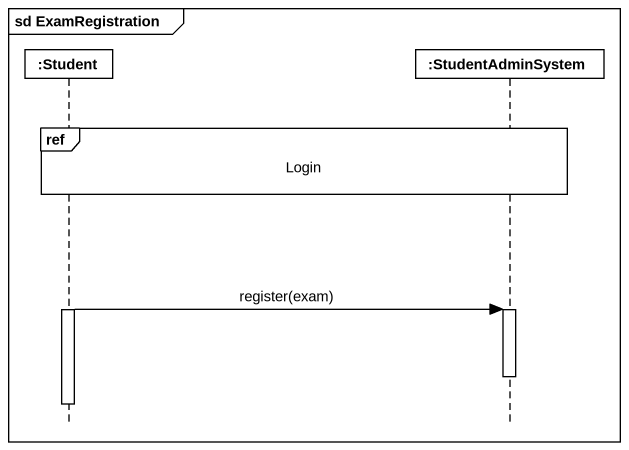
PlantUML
@startuml
mainframe sd ExamRegistration
hide footbox
participant ":Student" as Student
participant ":StudentAdminSystem" as StudentAdminSystem

ref over Student, StudentAdminSystem : Login
activate Student
Student -> StudentAdminSystem : register(exam)
activate StudentAdminSystem
deactivate StudentAdminSystem
deactivate Student
@enduml
